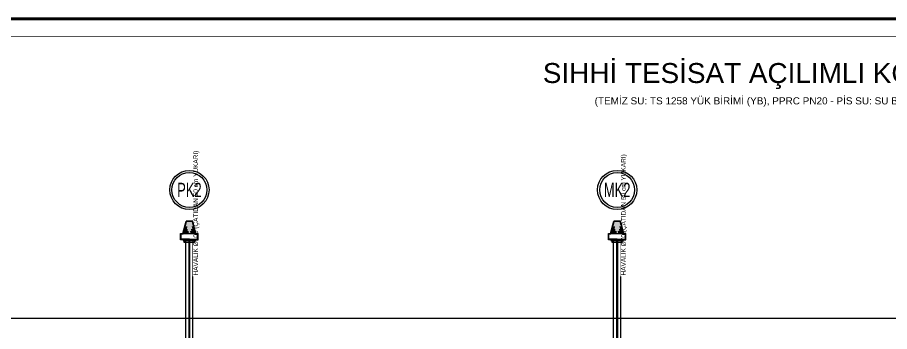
# Model space of a CAD drawing. Header units: centimetres. Extents: x -3952 to 26292, y -15092 to -10712.
# Drawn here: x 20709 to 21932, y -11389 to -10948 of the extents above; entities that cross this region are included whole.
import ezdxf
from ezdxf.enums import TextEntityAlignment as Align

# ---------------------------------------------------------------- set-up
doc = ezdxf.new("R2010")
doc.units = ezdxf.units.CM
doc.linetypes.add('PIS', pattern=[38, 30, -8])
for name, color, linetype in [('MTY-PAFTA', 7, 'Continuous'), ('MTY-PIS-SU-BORUSU', 6, 'PIS'), ('MTY-PISSU-CAP', 211, 'Continuous'), ('MTY-PISSU-KOLONNO', 211, 'Continuous'), ('MTY-PVC', 43, 'Continuous'), ('MTY-SEMA', 8, 'Continuous'), ('MTY-TEFRIS', 15, 'Continuous'), ('MTY-YAZI', 7, 'Continuous')]:
    doc.layers.add(name, color=color, linetype=linetype)
doc.layers.add('ROTAS-PAFTA-SINIRI', color=8, linetype='Continuous', plot=False)
doc.styles.add('ANOTATIVO', font='arial.ttf')
doc.styles.add('ROTAS', font='arial.ttf')

# ---------------------------------------------------------------- blocks, each defined once
blk = doc.blocks.new('ROTAS_PAFTA')
blk.add_lwpolyline([(0, 0), (1, 0), (1, 1), (0, 1)], close=True)
blk = doc.blocks.new('MTY-KOLON HAVALIK SAPKASI')
at = {"layer": 'MTY-PVC'}
h = blk.add_hatch(color=43, dxfattribs=at)
h.paths.add_polyline_path([(0, 15.94), (-2.56, 15.94), (-5.44, 5.17), (-4.4, 5.17), (-2.66, 11.76), (-3.57, 5.17), (-2.96, 5.17), (-2.21, 9.35), (-2.13, 5.2), (-1.3, 7.69), (-1.15, 5.17), (0, 5.17)])
h.paths.add_polyline_path([(2.56, 15.94), (0, 15.94), (0, 5.17), (1.15, 5.17), (1.3, 7.69), (2.13, 5.2), (2.21, 9.35), (2.96, 5.17), (3.57, 5.17), (2.66, 11.76), (4.4, 5.17), (5.44, 5.17)])
at = {"layer": 'MTY-PVC', "color": 43}
for p, q in [((-5.76, 5.64), (-2.88, 16.41)), ((-5.44, 5.17), (-2.56, 15.94)), ((2.88, 16.41), (-2.88, 16.41)), ((2.56, 15.94), (-2.56, 15.94)), ((5.44, 5.17), (2.56, 15.94)), ((5.76, 5.64), (2.88, 16.41)), ((-4.4, 5.17), (-2.66, 11.76)), ((-2.66, 11.76), (-3.57, 5.17)), ((-2.96, 5.17), (-2.21, 9.35)), ((-2.21, 9.35), (-2.13, 5.17)), ((-2.14, 5.17), (-1.3, 7.69)), ((-1.3, 7.69), (-1.15, 5.17)), ((1.3, 7.69), (1.15, 5.17)), ((2.14, 5.17), (1.3, 7.69)), ((2.21, 9.35), (2.13, 5.17)), ((2.96, 5.17), (2.21, 9.35)), ((4.4, 5.17), (2.66, 11.76)), ((2.66, 11.76), (3.57, 5.17)), ((-7.69, 5.64), (-5.76, 5.64)), ((-7.69, 0), (-7.69, 5.64)), ((-5.44, 0), (-7.69, 0)), ((-7.22, 0.47), (-7.22, 5.17)), ((-7.22, 5.17), (-5.44, 5.17)), ((0, 0.47), (-7.22, 0.47)), ((-5.5, 0), (-5.5, -0.6)), ((-5.5, 0), (-5, 0)), ((5.44, 5.17), (-5.44, 5.17)), ((5.44, 0), (-5.44, 0)), ((-5, 0), (5, 0)), ((-4.5, -2.26), (-4.5, 0)), ((-4.03, -2.26), (-4.03, 0)), ((0, 0.47), (7.22, 0.47)), ((4.03, -2.26), (4.03, 0)), ((4.5, -2.26), (4.5, 0)), ((5, 0), (5.5, 0)), ((7.22, 5.17), (5.44, 5.17)), ((5.44, 0), (7.69, 0)), ((5.5, 0), (5.5, -0.6)), ((7.69, 5.64), (5.76, 5.64)), ((7.22, 0.47), (7.22, 5.17)), ((7.69, 0), (7.69, 5.64)), ((-5.5, -0.6), (-5.3, -0.6)), ((-5.3, -0.6), (5.3, -0.6)), ((4.5, -2.26), (-4.5, -2.26)), ((5.3, -0.6), (5.5, -0.6))]:
    blk.add_line(p, q, dxfattribs=at)
blk = doc.blocks.new('MTY-PIS SU KOLON NO')
at = {"layer": 'MTY-PISSU-KOLONNO', "linetype": 'Continuous', "ltscale": 100}
blk.add_circle((0, 0), 27.5, dxfattribs=at)
at = {"layer": 'MTY-PISSU-KOLONNO', "color": 7, "linetype": 'Continuous', "ltscale": 100}
blk.add_circle((0, 0), 24.5, dxfattribs=at)
at = {"style": 'ANOTATIVO', "width": 0.65}
blk.add_attdef('K', text='', height=20, dxfattribs=at).set_placement((0, 0), align=Align.MIDDLE_CENTER)

msp = doc.modelspace()

# ---------------------------------------------------------------- linework, layer by layer
at = {"layer": 'MTY-PAFTA'}
for points, const_width in [([(19000, -12900), (24680, -12900), (24680, -10950), (19000, -10950)], 4), ([(19025, -12875), (24655, -12875), (24655, -10975), (19025, -10975)], 1)]:
    msp.add_lwpolyline(points, close=True, dxfattribs=dict(at, const_width=const_width))
at = {"layer": 'MTY-PIS-SU-BORUSU', "const_width": 3}
for points in [[(20950, -12490.5), (20950, -11260)], [(21550, -12490.5), (21550, -11260)]]:
    msp.add_lwpolyline(points, dxfattribs=at)
at = {"layer": 'MTY-PVC'}
for p, q in [((20945, -12490.5), (20945, -11260)), ((20955, -12490.5), (20955, -11260)), ((21545, -12490.5), (21545, -11260)), ((21555, -12490.5), (21555, -11260))]:
    msp.add_line(p, q, dxfattribs=at)
at = {"layer": 'MTY-SEMA'}
msp.add_lwpolyline([(19040, -11370), (24590, -11370)], dxfattribs=at)

# ---------------------------------------------------------------- block references
at = {"layer": 'ROTAS-PAFTA-SINIRI', "xscale": 5680, "yscale": 1950}
msp.add_blockref('ROTAS_PAFTA', (19000, -12900), dxfattribs=at)

# ---------------------------------------------------------------- texts
at = {"layer": 'MTY-YAZI', "style": 'ROTAS'}
for s, height, p in [('SIHHİ TESİSAT AÇILIMLI KOLON ŞEMASI', 28, (21825, -11040)), ('(TEMİZ SU: TS 1258 YÜK BİRİMİ (YB), PPRC PN20 - PİS SU: SU BİRİMİ (SB), PVC - ÖLÇEKSİZ)', 10, (21825, -11070))]:
    msp.add_text(s, height=height, dxfattribs=at).set_placement(p, align=Align.CENTER)

# ---------------------------------------------------------------- next in the draw order: wipeouts: each hides what was drawn before it
for points in [[(20963, -11168), (20963, -11311), (20954.5, -11311), (20954.5, -11168)], [(21563, -11172), (21563, -11311), (21554.5, -11311), (21554.5, -11172)]]:
    msp.add_wipeout(points)

# ---------------------------------------------------------------- next in the draw order: block references
at = {"layer": 'MTY-PISSU-KOLONNO'}
ref = msp.add_blockref('MTY-PIS SU KOLON NO', (20950, -11190), dxfattribs=at)
ref.add_attrib('K', 'PK2', dxfattribs={"height": 20, "style": 'ANOTATIVO', "width": 0.65}).set_placement((20950, -11190), align=Align.MIDDLE_CENTER)
ref = msp.add_blockref('MTY-PIS SU KOLON NO', (21550, -11190), dxfattribs=at)
ref.add_attrib('K', 'MK2', dxfattribs={"height": 20, "style": 'ANOTATIVO', "width": 0.65}).set_placement((21550, -11190), align=Align.MIDDLE_CENTER)
at = {"layer": 'MTY-TEFRIS', "xscale": 1.6, "yscale": 1.6}
for p in [(20950, -11260), (21550, -11260)]:
    msp.add_blockref('MTY-KOLON HAVALIK SAPKASI', p, dxfattribs=at)

# ---------------------------------------------------------------- next in the draw order: texts
at = {"layer": 'MTY-PISSU-CAP', "style": 'ROTAS'}
for s, p in [('HAVALIK Ø100 (ÇATIDAN 50 cm YUKARI)', (20962, -11310)), ('HAVALIK Ø70 (ÇATIDAN 50 cm YUKARI)', (21562, -11310))]:
    msp.add_text(s, height=6.5, rotation=90, dxfattribs=at).set_placement(p)

doc.saveas('drawing.dxf')
